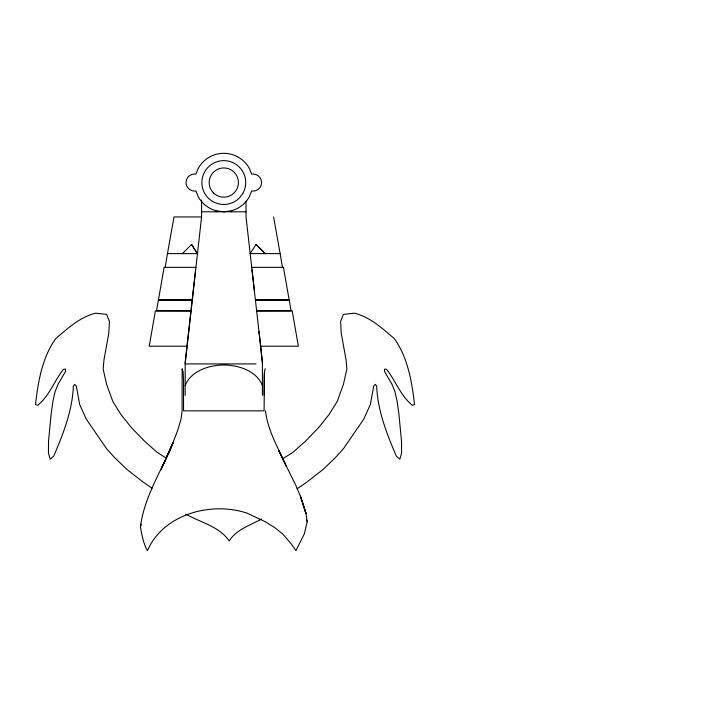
<?xml version="1.0" encoding="UTF-8"?>
<svg xmlns="http://www.w3.org/2000/svg" width="704" height="704" viewBox="0 0 704 704"><rect width="100%" height="100%" fill="white"/><g stroke="black" fill="none" stroke-linecap="round" stroke-linejoin="round"><path stroke-width="1.06" d="M216.19 211.798L216.234 210.795A29.234 29.234 0 0 1 198.475 197.182L195.888 190.934L194.559 191.11A8.545 8.545 0 0 1 186.014 182.565A8.545 8.545 0 0 1 194.559 174.011L195.888 174.187L198.475 167.939A29.234 29.234 0 0 1 249.119 167.939L251.698 174.187L253.035 174.011A8.545 8.545 0 0 1 261.58 182.565A8.545 8.545 0 0 1 253.035 191.11L251.698 190.934L249.119 197.182A29.234 29.234 0 0 1 231.361 210.795L223.793 211.798L216.234 210.795M192.174 300.045L158.426 299.974L164.129 267.344L195.87 267.344M265.496 368.764A10.886 1.426 -90 0 0 264.493 371.923L264.088 410.837L183.533 410.837L183.533 379.377M201.564 200.015L201.564 216.955L185.178 363.906L255.983 363.906M195.598 269.746L185.178 361.97L185.178 395.366M265.487 410.837C267.758 430.707 278.397 448.298 286.334 466.294L278.432 450.058L295.9 485.531L300.423 496.206L306.011 513.524L307.182 521.752L304.339 533.852L295.953 550.678L291.21 543.91L282.762 534.01L274.639 527.551L265.487 521.831L247.245 513.216C211.323 501.116 163.214 514.043 147.462 550.678C143.22 543.382 142.05 535.225 140.422 527.094C144.144 496.575 161.902 470.21 173.395 442.323M165.15 267.344L167.473 253.616M140.422 527.094L141.108 524.19M173.122 442.297L161.313 468.97L173.122 442.297L177.786 430.109L180.946 419.461L182.107 410.837L182.107 368.755L183.119 371.923L183.533 379.57M185.178 385.528C191.039 370.911 208.454 365.385 223.018 364.962L224.576 364.962C239.14 365.385 256.555 370.911 262.416 385.528M173.369 442.394L168.133 454.212L169.356 451.493M161.964 467.509L167.693 455.162M256.036 244.446L265.162 253.616L256.027 244.446L250.184 253.616L280.13 253.616L282.445 267.344M258.993 331.575L260.638 346.201L298.373 346.201L292.195 310.825L256.643 310.895L291.06 310.895L289.23 300.045L255.42 300.045L289.168 299.974L283.466 267.344L251.724 267.344M182.433 253.616L191.567 244.446L197.419 253.616L167.464 253.616L174.002 216.955L201.564 216.955M297.079 488.787L306.9 482.09L323.11 469.436L335.474 457.538L343.429 448.747L363.739 419.153L370.313 404.615L373.745 385.994L375.32 384.349L376.693 386.188C377.617 410.678 386.813 433.91 396.343 456.157L399.846 459.149L401.579 453.174L401.535 441.514L398.904 414.005L397.109 401.21L394.918 391.6L392.005 384.349L384.428 371.307L384.56 369.107L386.531 369.283C395.745 380.785 400.497 395.789 412.35 405.275L414.524 404.615C411.998 382.034 407.871 357.641 394.363 338.659C382.334 328.451 370.216 317.134 354.49 313.166L343.429 314.38L340.622 321.455L341.238 333.23L346.051 359.823L346.887 369.107L343.429 384.349L337.207 401.491L329.05 414.533L318.701 427.522L305.668 441.003L292.846 452.399L283.043 458.594M261.527 519.042C250.298 525.219 236.386 529.478 229.196 540.927C219.234 526.346 200.323 522.35 185.742 514.131M201.564 211.798L246.03 211.798M192.183 299.974L158.365 300.045L156.534 310.895L190.951 310.895L155.399 310.825L149.222 346.201L186.956 346.201M166.091 458.031L157.177 452.399L144.364 441.003L131.331 427.522L120.974 414.533L112.825 401.491L106.603 384.349L103.145 369.107L103.981 359.823L108.794 333.23L109.41 321.455L106.603 314.38L95.533 313.166C79.816 317.134 67.69 328.451 55.669 338.659C42.161 357.641 38.034 382.034 35.508 404.615L37.682 405.275C49.526 395.789 54.287 380.785 63.492 369.283L65.463 369.107L65.595 371.307L58.027 384.349L55.106 391.6L52.923 401.21L51.128 414.005L48.497 441.514L48.453 453.174L50.178 459.149L53.689 456.157C63.21 433.91 72.415 410.678 73.339 386.188L74.712 384.349L76.287 385.994L79.719 404.615L86.284 419.153L106.603 448.747L114.558 457.538L126.922 469.436L143.132 482.09L152.055 488.171M191.558 244.446L197.41 253.616M306.61 519.86L307.182 521.752M273.592 216.955L280.13 253.616M251.997 269.746L254.32 290.215M260.638 346.201L262.416 363.906M231.361 210.795L231.405 211.798M264.106 395.199L264.106 379.57A10.771 1.408 -90 0 1 264.493 371.923M262.416 395.366L262.416 361.97L246.03 216.955L246.03 201.08M242.783 193.521L239.298 198.062A21.93 21.93 0 0 1 203.192 190.062A21.93 21.93 0 0 1 225.711 160.714A21.93 21.93 0 0 1 242.783 193.521M303.494 505.578L300.423 496.206L306.011 513.524L303.494 505.578M213.462 192.896A14.617 14.617 0 0 0 237.917 186.34A14.617 14.617 0 0 0 220.018 168.441A14.617 14.617 0 0 0 213.462 192.896"/></g></svg>
